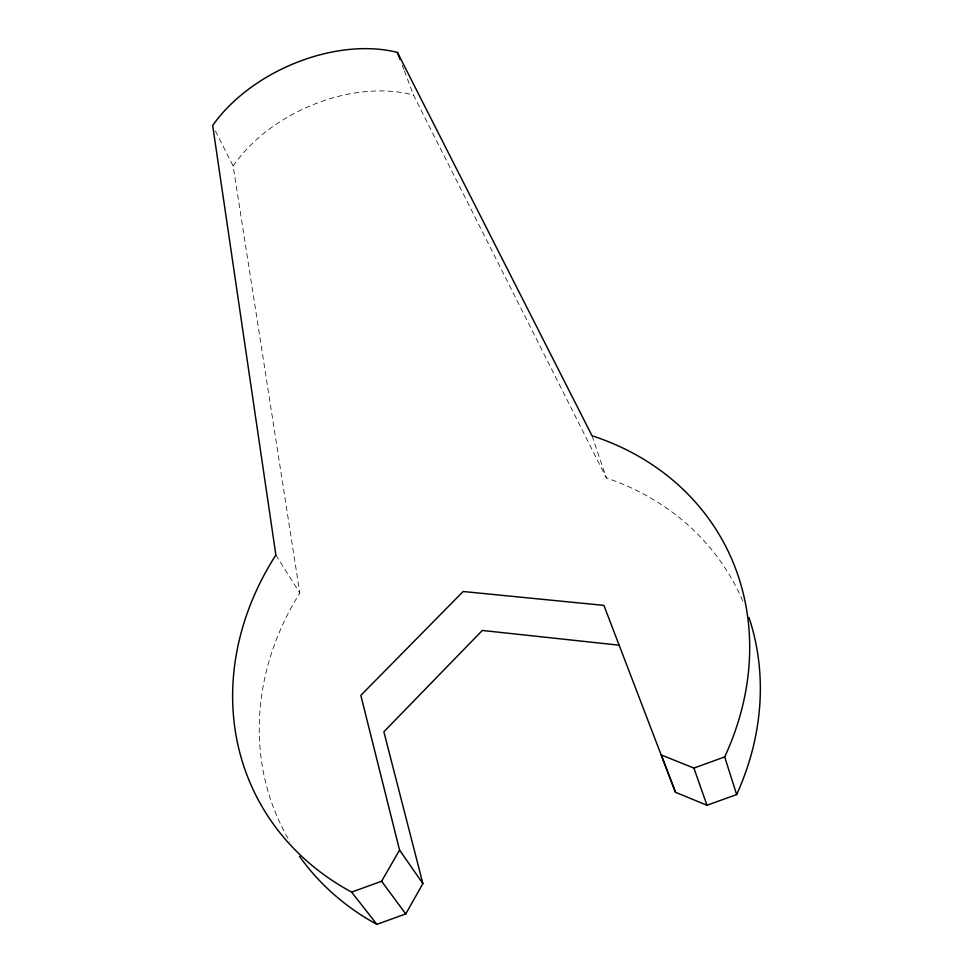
<?xml version="1.0" encoding="UTF-8"?>
<svg xmlns="http://www.w3.org/2000/svg" width="973" height="973" viewBox="0 0 973 973"><rect width="100%" height="100%" fill="white"/><g stroke="black" fill="none" stroke-linecap="round" stroke-linejoin="round"><path stroke-width="0.73" stroke-dasharray="4.87 3.65" d="M275.87 555.011L299.806 593.019A285.259 247.957 -25.6 0 0 289.893 841.621M215.41 130.929L233.155 166.055L299.806 593.019M404.403 70.895L413.513 95.062L606.398 477.962A285.028 246.558 -30.1 0 1 743.129 601.983M402.25 65.215L403.856 69.472M592.034 435.758L606.398 477.962M233.155 166.055A132 86.329 -24.1 0 1 413.513 95.062"/><path stroke-width="1.46" d="M299.477 856.325A285.259 247.957 -25.6 0 0 376.855 924.35L405.753 913.927L422.878 883.593L383.861 731.793L482.316 630.455L618.998 645.172M736.658 794.564L724.69 756.909A294.989 250.268 -29.6 0 0 592.034 435.758L397.422 52.42A135.442 86.111 -24.2 0 0 212.673 125.517L275.87 555.011A295.269 251.703 -25.6 0 0 351.642 892.095L381.598 881.246L399.562 850.086L360.825 695.379L463.136 591.511L603.905 605.388L675.444 792.253L706.982 805.267L736.658 794.564A285.028 246.558 -30.1 0 0 748.991 617.539M675.444 792.253L661.324 754.975L693.907 768.074L724.69 756.909M351.642 892.095L376.855 924.35M381.598 881.246L405.753 913.927M399.562 850.086L422.878 883.593M397.422 52.42L400.11 59.535M693.907 768.074L706.982 805.267"/></g></svg>
